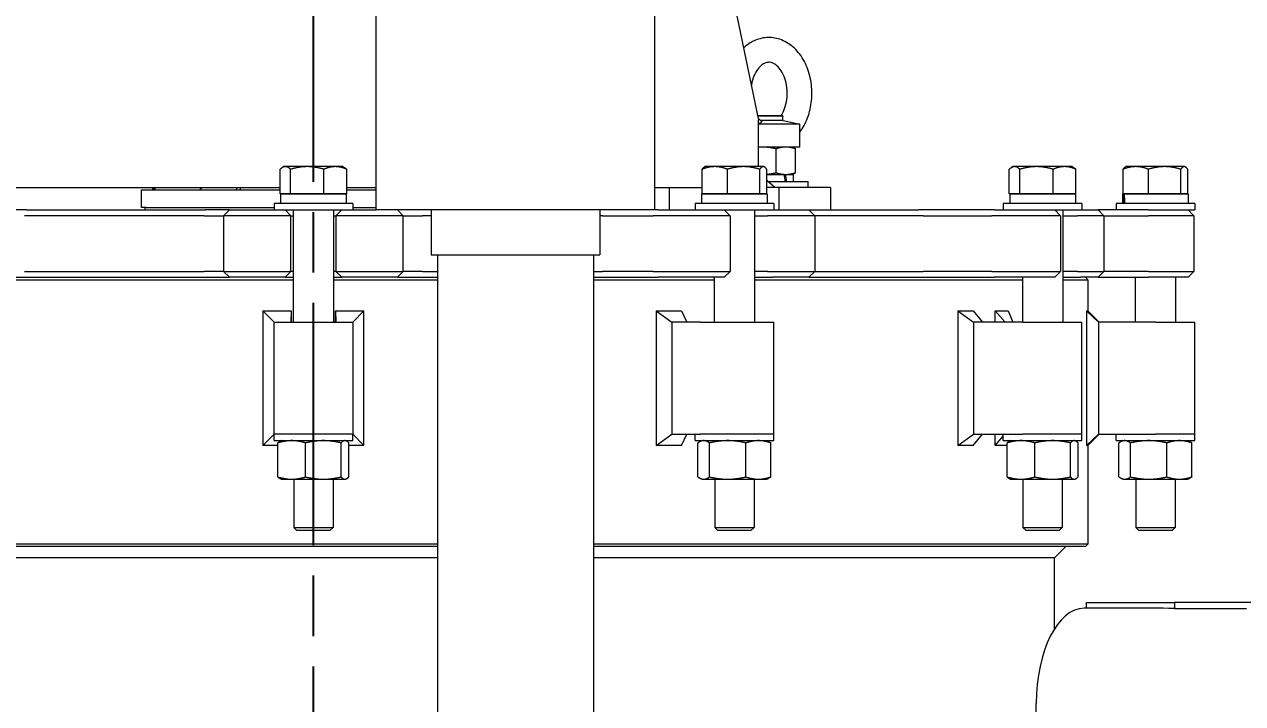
# Model space of a CAD drawing. Header units: inches. Extents: x 15 to 402, y 6 to 261.
# Drawn here: x 297.16 to 324.29, y 111.01 to 126.15 of the extents above; entities that cross this region are included whole.
import ezdxf

# ---------------------------------------------------------------- set-up
doc = ezdxf.new("R2010")
doc.units = ezdxf.units.IN
doc.header["$LTSCALE"] = 12
doc.header["$MEASUREMENT"] = 0
doc.linetypes.add('CHAIN', pattern=[0.7087, 0.4724, -0.0591, 0.1181, -0.0591])
doc.layers.add('Centerline', color=5, linetype='CHAIN', lineweight=25, true_color=0x0000ff)
doc.layers.add('Dimension (ANSI)', color=7, linetype='Continuous', lineweight=25)
doc.layers.add('Visible (ANSI)', color=7, linetype='Continuous', lineweight=50)
doc.styles.add('MEMCOR Medium', font='arial.ttf')
doc.dimstyles.new('Default (ANSI)', dxfattribs={"dimscale": 12, "dimtxt": 0.15, "dimasz": 0.098425, "dimexe": 0.125, "dimexo": 0.0625, "dimgap": 0.031496, "dimtad": 0, "dimtih": 1, "dimtoh": 1, "dimdec": 4, "dimrnd": 1e-08, "dimzin": 3, "dimdsep": 46, "dimlunit": 5, "dimtxsty": 'MEMCOR Medium', "dimcen": 0.09, "dimdle": 0.393701, "dimclrd": 256, "dimclre": 256, "dimclrt": 256, "dimadec": 0, "dimazin": 1, "dimtfac": 0.8, "dimtofl": 0, "dimtmove": 0, "dimatfit": 3, "dimfxl": 1, "dimfrac": 1, "dimtolj": 1, "dimtzin": 4, "dimlwd": -1, "dimlwe": -1, "dimarcsym": 0})

# ---------------------------------------------------------------- blocks, each defined once
blk = doc.blocks.new('*D27')
at = {"layer": 'Defpoints', "color": 0, "transparency": 16777216}
for p in [(303.179, 130.769), (255.165, 40.014), (282.974, 40.014)]:
    blk.add_point(p, dxfattribs=at)
at = {"layer": 'Dimension (ANSI)', "transparency": 16777216}
for p, q in [((302.429, 130.769), (253.665, 130.769)), ((255.165, 129.588), (255.165, 91.538)), ((255.165, 41.195), (255.165, 79.246)), ((282.224, 40.014), (253.665, 40.014))]:
    blk.add_line(p, q, dxfattribs=at)
for points in [[(254.968, 129.588), (255.362, 129.588), (255.165, 130.769)], [(254.968, 41.195), (255.362, 41.195), (255.165, 40.014)]]:
    blk.add_solid(points, dxfattribs=at)
at = {"layer": 'Dimension (ANSI)', "transparency": 16777216, "char_height": 1.8, "attachment_point": 5, "style": 'MEMCOR Medium'}
for s, insert in [('\\A1; \\fArial|b0|i0;\\H1.8000;90{\\H0.8x;\\S3#4;} in', (255.165, 87.241)), ('\\A1;[2305.2 mm]{\\P\\fArial|b0|i0;\\H1.8000;SHIPPING HEIGHT\\P\\fArial|b0|i0;\\H1.8000;REF.}', (255.165, 81.095))]:
    blk.add_mtext(s, dxfattribs=dict(at, insert=insert))

msp = doc.modelspace()

# ---------------------------------------------------------------- linework, layer by layer
at = {"layer": 'Centerline', "linetype": 'CHAIN', "ltscale": 0.952448}
msp.add_line((303.598631, 41.641518), (303.598631, 131.815395), dxfattribs=at)
at = {"layer": 'Visible (ANSI)', "linetype": 'Continuous', "lineweight": 18}
for p, q in [((304.99514, 122.014122), (304.99514, 127.014122)), ((311.200307, 122.014122), (311.200307, 127.014122)), ((312.987366, 126.514122), (313.505432, 124.014122)), ((313.484709, 124.114122), (314.040876, 124.114122)), ((314.053376, 124.101622), (313.487299, 124.101622)), ((313.505432, 122.977751), (313.505432, 124.014122)), ((314.060342, 124.003475), (313.560748, 124.003475)), ((314.040876, 124.114122), (314.053376, 124.101622)), ((314.053376, 124.003475), (314.053376, 124.101622)), ((314.060342, 124.003475), (314.429852, 123.924933)), ((314.429852, 123.924933), (313.505432, 123.924933)), ((314.429852, 123.413122), (314.429852, 123.924933)), ((314.429852, 123.413122), (313.505432, 123.413122)), ((313.89957, 122.842427), (313.89957, 123.374817)), ((314.271876, 123.413122), (314.290608, 123.404387)), ((314.33313, 122.842427), (314.33313, 123.374817)), ((302.85759, 122.373751), (302.85759, 122.919159)), ((302.942631, 122.977751), (302.908715, 122.958169)), ((302.97488, 122.977751), (302.942631, 122.977751)), ((303.462691, 122.977751), (302.97488, 122.977751)), ((303.09217, 122.373751), (303.09217, 122.919159)), ((304.086442, 122.977751), (303.462691, 122.977751)), ((303.833211, 122.373751), (303.833211, 122.919159)), ((304.254631, 122.977751), (304.086442, 122.977751)), ((304.254631, 122.977751), (304.288548, 122.958169)), ((304.339672, 122.373751), (304.339672, 122.919159)), ((312.252368, 122.373751), (312.252368, 122.919159)), ((312.316613, 122.977751), (312.302058, 122.969347)), ((312.534006, 122.977751), (312.316613, 122.977751)), ((313.175766, 122.977751), (312.534006, 122.977751)), ((312.815643, 122.373751), (312.815643, 122.919159)), ((313.614374, 122.977751), (313.175766, 122.977751)), ((313.535888, 122.373751), (313.535888, 122.919159)), ((313.628613, 122.977751), (313.614374, 122.977751)), ((313.628613, 122.977751), (313.643169, 122.969347)), ((313.692859, 122.373751), (313.692859, 122.919159)), ((319.093804, 122.373751), (319.093804, 122.919159)), ((319.178845, 122.977751), (319.144928, 122.958169)), ((319.211094, 122.977751), (319.178845, 122.977751)), ((319.698904, 122.977751), (319.211094, 122.977751)), ((319.328384, 122.373751), (319.328384, 122.919159)), ((320.322655, 122.977751), (319.698904, 122.977751)), ((320.069425, 122.373751), (320.069425, 122.919159)), ((320.490845, 122.977751), (320.322655, 122.977751)), ((320.490845, 122.977751), (320.524761, 122.958169)), ((320.575886, 122.373751), (320.575886, 122.919159)), ((321.62635, 122.373751), (321.62635, 122.919159)), ((321.690596, 122.977751), (321.67604, 122.969347)), ((321.907988, 122.977751), (321.690596, 122.977751)), ((322.549748, 122.977751), (321.907988, 122.977751)), ((322.189625, 122.373751), (322.189625, 122.919159)), ((322.988356, 122.977751), (322.549748, 122.977751)), ((322.909871, 122.373751), (322.909871, 122.919159)), ((323.002596, 122.977751), (322.988356, 122.977751)), ((323.002596, 122.977751), (323.017151, 122.969347)), ((323.066841, 122.373751), (323.066841, 122.919159)), ((313.692859, 122.804122), (314.085541, 122.804122)), ((313.875907, 122.514122), (313.692859, 122.668525)), ((313.717047, 122.648122), (314.615876, 122.648122)), ((314.085541, 122.804122), (314.110645, 122.804122)), ((314.110645, 122.804122), (314.114535, 122.804122)), ((314.114535, 122.804122), (314.277376, 122.804122)), ((314.271876, 122.804122), (314.290608, 122.812857)), ((314.277376, 122.804122), (314.277376, 122.648122)), ((314.615876, 122.514122), (314.615876, 122.648122)), ((295.663732, 122.514122), (302.85759, 122.514122)), ((299.770204, 122.464122), (300.063097, 122.464122)), ((299.770204, 122.064122), (299.770204, 122.464122)), ((300.063097, 122.464122), (302.85759, 122.464122)), ((301.077796, 122.464122), (301.113151, 122.514122)), ((301.077796, 122.464122), (301.876826, 122.464122)), ((301.876826, 122.464122), (301.912182, 122.514122)), ((301.96875, 122.514122), (301.96875, 122.464122)), ((301.96875, 122.514122), (301.96875, 122.464122)), ((302.97488, 122.373751), (302.85759, 122.373751)), ((302.869131, 122.373747), (304.328131, 122.373747)), ((302.869131, 122.373747), (302.869131, 122.154747)), ((302.942631, 122.373751), (302.942631, 122.373747)), ((303.09217, 122.373751), (302.97488, 122.373751)), ((303.462691, 122.373751), (303.09217, 122.373751)), ((303.833211, 122.373751), (303.462691, 122.373751)), ((304.086442, 122.373751), (303.833211, 122.373751)), ((304.339672, 122.373751), (304.086442, 122.373751)), ((304.254631, 122.373751), (304.254631, 122.373747)), ((304.328131, 122.373747), (304.328131, 122.154747)), ((304.339672, 122.514122), (304.99514, 122.514122)), ((304.339672, 122.464122), (304.99514, 122.464122)), ((311.200307, 122.514122), (312.252368, 122.514122)), ((311.518867, 122.514122), (311.518867, 122.014122)), ((312.243113, 122.373747), (313.702113, 122.373747)), ((312.243113, 122.373747), (312.243113, 122.154747)), ((312.534006, 122.373751), (312.252368, 122.373751)), ((312.316613, 122.373751), (312.316613, 122.373747)), ((312.815643, 122.373751), (312.534006, 122.373751)), ((313.175766, 122.373751), (312.815643, 122.373751)), ((313.535888, 122.373751), (313.175766, 122.373751)), ((313.614374, 122.373751), (313.535888, 122.373751)), ((313.692859, 122.373751), (313.614374, 122.373751)), ((313.628613, 122.373751), (313.628613, 122.373747)), ((313.9646, 122.514122), (313.692859, 122.514122)), ((313.702113, 122.373747), (313.702113, 122.154747)), ((315.104344, 122.514122), (313.9646, 122.514122)), ((313.9646, 122.514122), (313.9646, 122.014122)), ((315.104344, 122.514122), (315.115197, 122.514122)), ((315.115197, 122.514122), (315.115197, 122.014122)), ((319.211094, 122.373751), (319.093804, 122.373751)), ((319.105345, 122.373747), (320.564345, 122.373747)), ((319.105345, 122.373747), (319.105345, 122.154747)), ((319.178845, 122.373751), (319.178845, 122.373747)), ((319.328384, 122.373751), (319.211094, 122.373751)), ((319.698904, 122.373751), (319.328384, 122.373751)), ((320.069425, 122.373751), (319.698904, 122.373751)), ((320.322655, 122.373751), (320.069425, 122.373751)), ((320.575886, 122.373751), (320.322655, 122.373751)), ((320.490845, 122.373751), (320.490845, 122.373747)), ((320.564345, 122.373747), (320.564345, 122.154747)), ((321.617096, 122.373747), (321.635366, 122.373747)), ((321.617096, 122.373747), (321.617096, 122.154747)), ((321.907988, 122.373751), (321.62635, 122.373751)), ((321.635366, 122.373747), (321.649559, 122.373747)), ((321.649559, 122.373747), (323.076096, 122.373747)), ((321.690596, 122.373751), (321.690596, 122.373747)), ((322.189625, 122.373751), (321.907988, 122.373751)), ((322.549748, 122.373751), (322.189625, 122.373751)), ((322.909871, 122.373751), (322.549748, 122.373751)), ((322.988356, 122.373751), (322.909871, 122.373751)), ((323.066841, 122.373751), (322.988356, 122.373751)), ((323.002596, 122.373751), (323.002596, 122.373747)), ((323.076096, 122.373747), (323.076096, 122.154747)), ((299.875272, 122.064122), (299.770204, 122.064122)), ((299.848631, 122.064122), (299.848631, 122.014122)), ((299.875272, 122.064122), (302.723631, 122.064122)), ((304.473631, 122.154747), (302.723631, 122.154747)), ((302.723631, 122.154747), (302.723631, 122.014122)), ((304.473631, 122.154747), (304.473631, 122.014122)), ((304.473631, 122.064122), (304.99514, 122.064122)), ((313.847613, 122.154747), (312.097613, 122.154747)), ((312.097613, 122.154747), (312.097613, 122.014122)), ((313.847613, 122.154747), (313.847613, 122.014122)), ((320.709845, 122.154747), (318.959845, 122.154747)), ((318.959845, 122.154747), (318.959845, 122.014122)), ((320.709845, 122.154747), (320.709845, 122.014122)), ((323.221596, 122.154747), (321.471596, 122.154747)), ((321.471596, 122.154747), (321.471596, 122.014122)), ((323.221596, 122.154747), (323.221596, 122.014122)), ((297.212179, 122.014122), (296.431568, 122.014122)), ((301.169054, 121.884122), (297.163684, 121.884122)), ((297.212179, 122.014122), (301.187364, 122.014122)), ((301.169054, 121.884122), (301.598631, 121.884122)), ((301.728631, 122.014122), (301.187364, 122.014122)), ((301.598631, 121.884122), (301.728631, 122.014122)), ((302.544926, 121.884122), (301.598631, 121.884122)), ((301.598631, 121.884122), (301.598631, 120.644122)), ((301.728631, 122.014122), (302.551907, 122.014122)), ((302.838951, 121.884122), (302.544926, 121.884122)), ((302.551907, 122.014122), (302.843985, 122.014122)), ((303.098631, 121.884122), (302.838951, 121.884122)), ((302.843985, 122.014122), (302.968631, 122.014122)), ((303.098631, 121.884122), (302.968631, 122.014122)), ((302.968631, 122.014122), (304.228631, 122.014122)), ((303.098631, 121.884122), (303.151131, 121.884122)), ((303.098631, 120.644122), (303.098631, 121.884122)), ((303.151131, 122.014122), (303.151131, 119.514122)), ((304.046131, 122.014122), (304.046131, 119.514122)), ((304.046131, 121.884122), (304.098631, 121.884122)), ((304.098631, 121.884122), (304.228631, 122.014122)), ((304.358311, 121.884122), (304.098631, 121.884122)), ((304.098631, 121.884122), (304.098631, 120.644122)), ((304.228631, 122.014122), (304.353278, 122.014122)), ((304.353278, 122.014122), (304.645355, 122.014122)), ((304.652337, 121.884122), (304.358311, 121.884122)), ((304.645355, 122.014122), (304.99514, 122.014122)), ((305.598631, 121.884122), (304.652337, 121.884122)), ((305.422435, 122.014122), (304.99514, 122.014122)), ((308.200826, 122.014122), (305.422435, 122.014122)), ((305.598631, 121.884122), (305.468631, 122.014122)), ((305.598631, 120.644122), (305.598631, 121.884122)), ((305.598631, 121.884122), (306.028209, 121.884122)), ((306.222723, 121.884122), (306.028209, 121.884122)), ((306.222723, 122.014122), (306.222723, 121.014122)), ((309.408155, 122.014122), (308.200826, 122.014122)), ((311.074932, 122.014122), (309.408155, 122.014122)), ((309.972723, 122.014122), (309.972723, 121.014122)), ((310.033578, 121.884122), (309.972723, 121.884122)), ((310.033578, 121.884122), (310.653111, 121.884122)), ((310.653111, 121.884122), (311.163144, 121.884122)), ((311.200307, 122.014122), (311.074932, 122.014122)), ((312.481938, 121.884122), (311.163144, 121.884122)), ((311.275728, 122.014122), (311.200307, 122.014122)), ((311.275728, 122.014122), (312.423078, 122.014122)), ((312.423078, 122.014122), (312.682781, 122.014122)), ((312.743373, 121.884122), (312.481938, 121.884122)), ((312.682781, 122.014122), (312.74685, 122.014122)), ((312.87685, 121.884122), (312.743373, 121.884122)), ((312.74685, 122.014122), (312.87685, 121.884122)), ((312.74685, 122.014122), (313.821823, 122.014122)), ((312.87685, 121.884122), (312.87685, 120.644122)), ((313.420113, 122.014122), (313.420113, 119.514122)), ((313.420113, 121.884122), (313.709381, 121.884122)), ((314.059177, 121.884122), (313.709381, 121.884122)), ((313.821965, 122.014122), (313.821823, 122.014122)), ((313.821965, 122.014122), (313.989867, 122.014122)), ((313.989867, 122.014122), (314.236057, 122.014122)), ((314.307009, 121.884122), (314.059177, 121.884122)), ((314.236057, 122.014122), (314.631221, 122.014122)), ((314.761221, 121.884122), (314.307009, 121.884122)), ((314.631221, 122.014122), (317.071558, 122.014122)), ((314.631221, 122.014122), (314.761221, 121.884122)), ((317.173864, 121.884122), (314.761221, 121.884122)), ((314.761221, 121.884122), (314.761221, 120.644122)), ((317.882349, 122.014122), (317.071558, 122.014122)), ((317.173864, 121.884122), (317.817349, 121.884122)), ((317.817349, 121.884122), (318.700752, 121.884122)), ((318.765752, 122.014122), (317.882349, 122.014122)), ((320.038675, 121.884122), (318.700752, 121.884122)), ((318.765752, 122.014122), (319.929745, 122.014122)), ((319.929745, 122.014122), (320.087486, 122.014122)), ((320.197468, 121.884122), (320.038675, 121.884122)), ((320.087486, 122.014122), (320.105964, 122.014122)), ((320.105964, 122.014122), (320.235964, 121.884122)), ((320.105964, 122.014122), (320.709845, 122.014122)), ((320.235964, 121.884122), (320.197468, 121.884122)), ((320.235964, 121.884122), (320.235964, 120.644122)), ((320.282345, 122.014122), (320.282345, 119.514122)), ((320.282345, 121.884122), (320.610964, 121.884122)), ((320.957148, 121.884122), (320.610964, 121.884122)), ((320.709845, 122.014122), (320.842132, 122.014122)), ((320.842132, 122.014122), (320.976469, 122.014122)), ((321.092381, 121.884122), (320.957148, 121.884122)), ((320.976469, 122.014122), (321.070752, 122.014122)), ((321.171693, 122.014122), (321.070752, 122.014122)), ((321.070752, 122.014122), (321.200752, 121.884122)), ((321.200752, 121.884122), (321.092381, 121.884122)), ((322.191759, 122.014122), (321.171693, 122.014122)), ((321.200752, 121.884122), (322.191759, 121.884122)), ((321.200752, 121.884122), (321.200752, 120.644122)), ((322.191759, 122.014122), (323.060503, 122.014122)), ((323.190316, 121.884122), (322.191759, 121.884122)), ((323.060503, 122.014122), (323.074016, 122.014122)), ((323.074016, 122.014122), (323.074106, 122.014122)), ((323.074106, 122.014122), (323.204106, 121.884122)), ((323.074106, 122.014122), (323.221596, 122.014122)), ((323.203918, 121.884122), (323.190316, 121.884122)), ((323.204106, 121.884122), (323.203918, 121.884122)), ((323.204106, 121.884122), (323.204106, 120.644122)), ((306.222723, 121.014122), (309.972723, 121.014122)), ((306.362723, 121.014122), (306.362723, 110.514122)), ((309.832723, 121.014122), (309.832723, 110.514122)), ((303.151131, 120.451622), (294.672149, 120.451622)), ((296.928362, 120.514122), (301.454948, 120.514122)), ((297.163684, 120.644122), (301.169054, 120.644122)), ((301.598631, 120.644122), (301.169054, 120.644122)), ((301.454948, 120.514122), (301.728631, 120.514122)), ((301.598631, 120.644122), (302.544926, 120.644122)), ((301.598631, 120.644122), (301.728631, 120.514122)), ((302.551907, 120.514122), (301.728631, 120.514122)), ((302.544926, 120.644122), (302.838951, 120.644122)), ((302.843985, 120.514122), (302.551907, 120.514122)), ((302.838951, 120.644122), (303.098631, 120.644122)), ((302.968631, 120.514122), (302.843985, 120.514122)), ((303.098631, 120.644122), (302.968631, 120.514122)), ((302.968631, 120.514122), (303.151131, 120.514122)), ((303.151131, 120.644122), (303.098631, 120.644122)), ((304.098631, 120.644122), (304.046131, 120.644122)), ((304.046131, 120.514122), (304.228631, 120.514122)), ((306.362723, 120.451622), (304.046131, 120.451622)), ((304.098631, 120.644122), (304.358311, 120.644122)), ((304.098631, 120.644122), (304.228631, 120.514122)), ((304.353278, 120.514122), (304.228631, 120.514122)), ((304.645355, 120.514122), (304.353278, 120.514122)), ((304.358311, 120.644122), (304.652337, 120.644122)), ((305.468631, 120.514122), (304.645355, 120.514122)), ((304.652337, 120.644122), (305.598631, 120.644122)), ((305.598631, 120.644122), (305.468631, 120.514122)), ((305.468631, 120.514122), (305.742314, 120.514122)), ((306.028209, 120.644122), (305.598631, 120.644122)), ((305.742314, 120.514122), (306.362723, 120.514122)), ((306.028209, 120.644122), (306.362723, 120.644122)), ((309.832723, 120.644122), (310.033578, 120.644122)), ((309.832723, 120.514122), (310.268901, 120.514122)), ((312.525113, 120.451622), (309.832723, 120.451622)), ((310.653111, 120.644122), (310.033578, 120.644122)), ((310.268901, 120.514122), (310.765695, 120.514122)), ((311.163144, 120.644122), (310.653111, 120.644122)), ((310.765695, 120.514122), (311.275728, 120.514122)), ((311.163144, 120.644122), (312.481938, 120.644122)), ((312.423078, 120.514122), (311.275728, 120.514122)), ((312.682781, 120.514122), (312.423078, 120.514122)), ((312.481938, 120.644122), (312.743373, 120.644122)), ((312.525113, 120.514122), (312.525113, 119.514122)), ((312.74685, 120.514122), (312.682781, 120.514122)), ((312.743373, 120.644122), (312.87685, 120.644122)), ((312.74685, 120.514122), (312.87685, 120.644122)), ((313.709381, 120.644122), (313.420113, 120.644122)), ((313.420113, 120.514122), (313.821965, 120.514122)), ((319.387345, 120.451622), (313.420113, 120.451622)), ((313.709381, 120.644122), (314.059177, 120.644122)), ((313.989867, 120.514122), (313.821965, 120.514122)), ((314.236057, 120.514122), (313.989867, 120.514122)), ((314.059177, 120.644122), (314.307009, 120.644122)), ((314.631221, 120.514122), (314.236057, 120.514122)), ((314.307009, 120.644122), (314.761221, 120.644122)), ((314.631221, 120.514122), (314.761221, 120.644122)), ((314.631221, 120.514122), (317.295559, 120.514122)), ((314.761221, 120.644122), (317.173864, 120.644122)), ((317.817349, 120.644122), (317.173864, 120.644122)), ((317.295559, 120.514122), (317.882349, 120.514122)), ((318.700752, 120.644122), (317.817349, 120.644122)), ((317.882349, 120.514122), (318.765752, 120.514122)), ((318.700752, 120.644122), (320.038675, 120.644122)), ((319.929745, 120.514122), (318.765752, 120.514122)), ((319.387345, 120.514122), (319.387345, 119.514122)), ((320.087486, 120.514122), (319.929745, 120.514122)), ((320.038675, 120.644122), (320.197468, 120.644122)), ((320.105964, 120.514122), (320.087486, 120.514122)), ((320.105964, 120.514122), (320.235964, 120.644122)), ((320.197468, 120.644122), (320.235964, 120.644122)), ((320.610964, 120.644122), (320.282345, 120.644122)), ((320.282345, 120.514122), (320.675964, 120.514122)), ((320.848843, 120.451622), (320.282345, 120.451622)), ((320.610964, 120.644122), (320.957148, 120.644122)), ((320.842132, 120.514122), (320.675964, 120.514122)), ((320.786343, 120.514122), (320.848843, 120.451622)), ((320.976469, 120.514122), (320.842132, 120.514122)), ((320.848843, 119.756811), (320.848843, 120.451622)), ((320.957148, 120.644122), (321.092381, 120.644122)), ((321.070752, 120.514122), (320.976469, 120.514122)), ((321.070752, 120.514122), (321.200752, 120.644122)), ((321.070752, 120.514122), (321.171693, 120.514122)), ((321.092381, 120.644122), (321.200752, 120.644122)), ((321.171693, 120.514122), (322.191759, 120.514122)), ((322.191759, 120.644122), (321.200752, 120.644122)), ((321.899096, 120.514122), (321.899096, 119.514122)), ((322.191759, 120.644122), (323.190316, 120.644122)), ((323.060503, 120.514122), (322.191759, 120.514122)), ((322.794096, 120.514122), (322.794096, 119.514122)), ((323.074016, 120.514122), (323.060503, 120.514122)), ((323.074106, 120.514122), (323.074016, 120.514122)), ((323.074106, 120.514122), (323.204106, 120.644122)), ((323.190316, 120.644122), (323.203918, 120.644122)), ((323.203918, 120.644122), (323.204106, 120.644122)), ((302.473899, 119.763854), (302.473899, 116.764389)), ((302.473899, 119.763854), (303.105768, 119.763854)), ((302.473899, 119.763854), (302.723631, 119.514122)), ((303.105768, 119.763854), (303.098631, 119.514122)), ((303.105768, 119.763854), (303.105768, 119.514122)), ((304.091494, 119.763854), (304.098631, 119.514122)), ((304.091494, 119.514122), (304.091494, 119.763854)), ((304.091494, 119.763854), (304.723364, 119.763854)), ((304.723364, 119.763854), (304.473631, 119.514122)), ((304.723364, 116.764389), (304.723364, 119.763854)), ((311.231337, 119.763854), (311.231337, 116.764389)), ((311.231337, 119.763854), (311.793384, 119.763854)), ((311.231337, 119.763854), (311.57992, 119.514122)), ((311.793384, 119.763854), (311.912052, 119.514122)), ((317.943599, 119.763854), (317.943599, 116.764389)), ((317.943599, 119.763854), (318.285223, 119.763854)), ((317.943599, 119.763854), (318.297629, 119.514122)), ((318.285223, 119.763854), (318.497898, 119.514122)), ((318.778086, 119.763854), (318.997898, 119.514122)), ((318.778086, 119.514122), (318.778086, 119.763854)), ((318.778086, 119.763854), (319.068331, 119.763854)), ((319.068331, 119.763854), (319.172629, 119.514122)), ((320.812137, 119.763854), (320.812137, 116.764389)), ((320.812137, 119.763854), (320.841801, 119.763854)), ((320.812137, 119.763854), (321.076753, 119.514122)), ((320.841801, 119.763854), (321.091497, 119.514122)), ((302.723631, 119.514122), (304.473631, 119.514122)), ((302.723631, 117.014122), (302.723631, 119.514122)), ((304.473631, 119.514122), (304.473631, 117.014122)), ((312.214841, 119.514122), (311.57992, 119.514122)), ((311.57992, 119.514122), (311.57992, 117.014122)), ((312.214841, 119.514122), (313.847613, 119.514122)), ((313.847613, 117.014122), (313.847613, 119.514122)), ((319.397345, 119.514122), (318.297629, 119.514122)), ((318.297629, 119.514122), (318.297629, 117.014122)), ((319.397345, 119.514122), (320.709845, 119.514122)), ((320.709845, 117.014122), (320.709845, 119.514122)), ((322.346596, 119.514122), (321.076753, 119.514122)), ((321.076753, 119.514122), (321.076753, 117.014122)), ((322.346596, 119.514122), (323.221596, 119.514122)), ((323.221596, 117.014122), (323.221596, 119.514122)), ((302.473899, 116.764389), (302.723631, 117.014122)), ((304.473631, 117.014122), (302.723631, 117.014122)), ((304.473631, 117.014122), (302.723631, 117.014122)), ((302.723631, 116.873497), (302.723631, 117.014122)), ((304.473631, 116.873497), (304.473631, 117.014122)), ((304.723364, 116.764389), (304.473631, 117.014122)), ((311.231337, 116.764389), (311.57992, 117.014122)), ((311.57992, 117.014122), (312.214841, 117.014122)), ((311.793384, 116.764389), (311.912052, 117.014122)), ((312.097613, 116.873497), (312.097613, 117.014122)), ((313.847613, 117.014122), (312.214841, 117.014122)), ((313.847613, 117.014122), (312.214841, 117.014122)), ((313.847613, 116.873497), (313.847613, 117.014122)), ((317.943599, 116.764389), (318.297629, 117.014122)), ((318.285223, 116.764389), (318.497898, 117.014122)), ((318.297629, 117.014122), (319.397345, 117.014122)), ((318.778086, 116.764389), (318.778086, 117.014122)), ((318.778086, 116.764389), (318.959845, 116.970889)), ((318.959845, 116.873497), (318.959845, 117.014122)), ((320.709845, 117.014122), (319.397345, 117.014122)), ((320.709845, 117.014122), (319.397345, 117.014122)), ((320.709845, 116.873497), (320.709845, 117.014122)), ((320.812137, 116.764389), (321.076753, 117.014122)), ((320.841801, 116.764389), (321.091497, 117.014122)), ((321.076753, 117.014122), (322.346596, 117.014122)), ((321.471596, 116.873497), (321.471596, 117.014122)), ((323.221596, 117.014122), (322.346596, 117.014122)), ((323.221596, 117.014122), (322.346596, 117.014122)), ((323.221596, 116.873497), (323.221596, 117.014122)), ((302.809216, 116.764389), (302.473899, 116.764389)), ((302.723631, 116.873497), (304.473631, 116.873497)), ((302.809216, 116.066364), (302.809216, 116.82163)), ((302.879631, 116.873497), (302.863678, 116.866058)), ((303.426586, 116.066364), (303.426586, 116.82163)), ((304.216001, 116.066364), (304.216001, 116.82163)), ((304.317631, 116.873497), (304.333585, 116.866058)), ((304.388047, 116.066364), (304.388047, 116.82163)), ((304.723364, 116.764389), (304.388047, 116.764389)), ((311.793384, 116.764389), (311.231337, 116.764389)), ((312.097613, 116.873497), (313.847613, 116.873497)), ((312.160405, 116.066364), (312.160405, 116.82163)), ((312.253613, 116.873497), (312.21644, 116.856163)), ((312.417514, 116.066364), (312.417514, 116.82163)), ((313.229722, 116.066364), (313.229722, 116.82163)), ((313.691613, 116.873497), (313.728787, 116.856163)), ((313.784821, 116.066364), (313.784821, 116.82163)), ((318.285223, 116.764389), (317.943599, 116.764389)), ((319.045429, 116.764389), (318.778086, 116.764389)), ((318.959845, 116.873497), (320.709845, 116.873497)), ((319.045429, 116.066364), (319.045429, 116.82163)), ((319.115845, 116.873497), (319.099891, 116.866058)), ((319.113428, 116.87237), (319.113898, 116.873497)), ((319.662799, 116.066364), (319.662799, 116.82163)), ((320.452215, 116.066364), (320.452215, 116.82163)), ((320.553845, 116.873497), (320.569798, 116.866058)), ((320.62426, 116.066364), (320.62426, 116.82163)), ((320.841801, 116.764389), (320.812137, 116.764389)), ((320.848843, 114.576622), (320.848843, 116.771433)), ((321.471596, 116.873497), (323.221596, 116.873497)), ((321.534388, 116.066364), (321.534388, 116.82163)), ((321.627596, 116.873497), (321.590422, 116.856163)), ((321.791496, 116.066364), (321.791496, 116.82163)), ((322.603704, 116.066364), (322.603704, 116.82163)), ((323.065596, 116.873497), (323.102769, 116.856163)), ((323.158804, 116.066364), (323.158804, 116.82163)), ((302.879631, 116.014497), (302.863678, 116.021936)), ((302.879631, 116.014497), (303.117901, 116.014497)), ((303.117901, 116.014497), (303.821294, 116.014497)), ((303.161131, 116.014497), (303.161131, 114.939862)), ((303.821294, 116.014497), (304.302024, 116.014497)), ((304.036131, 116.014497), (304.036131, 114.939862)), ((304.302024, 116.014497), (304.317631, 116.014497)), ((304.317631, 116.014497), (304.333585, 116.021936)), ((312.253613, 116.014497), (312.21644, 116.031831)), ((312.253613, 116.014497), (312.28896, 116.014497)), ((312.28896, 116.014497), (312.823618, 116.014497)), ((312.535113, 116.014497), (312.535113, 114.939862)), ((312.823618, 116.014497), (313.507272, 116.014497)), ((313.410113, 116.014497), (313.410113, 114.939862)), ((313.507272, 116.014497), (313.691613, 116.014497)), ((313.691613, 116.014497), (313.728787, 116.031831)), ((319.115845, 116.014497), (319.099891, 116.021936)), ((319.115845, 116.014497), (319.354114, 116.014497)), ((319.354114, 116.014497), (320.057507, 116.014497)), ((319.397345, 116.014497), (319.397345, 114.939862)), ((320.057507, 116.014497), (320.538237, 116.014497)), ((320.272345, 116.014497), (320.272345, 114.939862)), ((320.538237, 116.014497), (320.553845, 116.014497)), ((320.553845, 116.014497), (320.569798, 116.021936)), ((321.627596, 116.014497), (321.590422, 116.031831)), ((321.627596, 116.014497), (321.662942, 116.014497)), ((321.662942, 116.014497), (322.1976, 116.014497)), ((321.909096, 116.014497), (321.909096, 114.939862)), ((322.1976, 116.014497), (322.881254, 116.014497)), ((322.784096, 116.014497), (322.784096, 114.939862)), ((322.881254, 116.014497), (323.065596, 116.014497)), ((323.065596, 116.014497), (323.102769, 116.031831)), ((303.161131, 114.939862), (304.036131, 114.939862)), ((303.229292, 114.873747), (303.161131, 114.939862)), ((303.96797, 114.873747), (303.229292, 114.873747)), ((303.96797, 114.873747), (304.036131, 114.939862)), ((312.535113, 114.939862), (313.410113, 114.939862)), ((312.603275, 114.873747), (312.535113, 114.939862)), ((313.341952, 114.873747), (312.603275, 114.873747)), ((313.341952, 114.873747), (313.410113, 114.939862)), ((319.397345, 114.939862), (320.272345, 114.939862)), ((319.465506, 114.873747), (319.397345, 114.939862)), ((320.204184, 114.873747), (319.465506, 114.873747)), ((320.204184, 114.873747), (320.272345, 114.939862)), ((321.909096, 114.939862), (322.784096, 114.939862)), ((321.977257, 114.873747), (321.909096, 114.939862)), ((322.715934, 114.873747), (321.977257, 114.873747)), ((322.715934, 114.873747), (322.784096, 114.939862)), ((286.348419, 114.576622), (306.362723, 114.576622)), ((306.362723, 114.514122), (286.410919, 114.514122)), ((309.832723, 114.576622), (320.848843, 114.576622)), ((320.786343, 114.514122), (309.832723, 114.514122)), ((320.098947, 114.264122), (320.348947, 114.514122)), ((320.786343, 114.514122), (320.848843, 114.576622)), ((306.362723, 114.264122), (291.932165, 114.264122)), ((320.098947, 114.264122), (309.832723, 114.264122)), ((320.098947, 112.68169), (320.098947, 114.264122)), ((321.778103, 113.139122), (320.760402, 113.139122)), ((320.812658, 113.264122), (322.768526, 113.264122)), ((320.812658, 113.139122), (320.812658, 113.264122)), ((325.777337, 113.264122), (322.768526, 113.264122)), ((322.768526, 113.264122), (322.768526, 113.136439)), ((319.693243, 109.264122), (319.693243, 111.014122))]:
    msp.add_line(p, q, dxfattribs=at)
at = {"layer": 'Visible (ANSI)'}
msp.add_line((300.046489, 122.464122), (300.046489, 122.514122), dxfattribs=at)
at = {"layer": 'Visible (ANSI)', "linetype": 'Continuous', "lineweight": 18}
for centre, major_axis, ratio, start_param, end_param in [((313.740876, 122.537532), (0.385212, -3.042275), 0.122744215, 1.59161043, 1.642986136), ((313.740876, 122.758712), (0.385212, -3.042275), 0.122744215, 1.518901032, 1.570180813), ((322.346596, 121.999496), (0.232417, -4.137018), 0.167145936, 4.612415131, 4.665464498), ((322.346596, 122.309998), (0.232417, -4.137018), 0.167145936, 4.687589756, 4.740533529), ((320.760402, 111.014122), (0, -2.125), 0.502192459, 3.141592654, 4.71238898), ((321.778103, 111.014122), (19.715985, 0), 0.107780567, 1.520540653, 1.570796327)]:
    msp.add_ellipse(centre, major_axis=major_axis, ratio=ratio, start_param=start_param, end_param=end_param, dxfattribs=at)
for points, knots in [([(314.429852, 123.747557), (314.464378, 123.79368), (314.495648, 123.842758), (314.584087, 124.005372), (314.629119, 124.127518), (314.687988, 124.384364), (314.701288, 124.519252), (314.694788, 124.787948), (314.674969, 124.921736), (314.60277, 125.175827), (314.550469, 125.296193), (314.415869, 125.509153), (314.334172, 125.602486), (314.150938, 125.744859), (314.051421, 125.79684), (313.850047, 125.852453), (313.749894, 125.860376), (313.556346, 125.837574), (313.463218, 125.807919), (313.303457, 125.724726), (313.234847, 125.674878), (313.173309, 125.61683)], [3.898509139, 3.898509139, 3.898509139, 3.898509139, 4.056754626, 4.056754626, 4.398938909, 4.398938909, 4.746584901, 4.746584901, 5.094483157, 5.094483157, 5.441795747, 5.441795747, 5.780785146, 5.780785146, 6.090334181, 6.090334181, 6.366299518, 6.366299518, 6.63599325, 6.63599325, 6.871416585, 6.871416585, 6.871416585, 6.871416585]), ([(314.013747, 124.114122), (314.043153, 124.159871), (314.06969, 124.213969), (314.112649, 124.335278), (314.12883, 124.402697), (314.147423, 124.543264), (314.149722, 124.616421), (314.139858, 124.760135), (314.127672, 124.830656), (314.091018, 124.960868), (314.066639, 125.020586), (314.010278, 125.123502), (313.978373, 125.166691), (313.912012, 125.235529), (313.877722, 125.260317), (313.806303, 125.296308), (313.770922, 125.30367), (313.707971, 125.302153), (313.679553, 125.296101), (313.607801, 125.264323), (313.562484, 125.231911), (313.485726, 125.143779), (313.453928, 125.095888), (313.400241, 124.985473), (313.378133, 124.923462), (313.35631, 124.831447), (313.35117, 124.805205), (313.347027, 124.778526)], [3.974630162, 3.974630162, 3.974630162, 3.974630162, 4.248084742, 4.248084742, 4.5274672, 4.5274672, 4.809148347, 4.809148347, 5.09125043, 5.09125043, 5.371368437, 5.371368437, 5.650327299, 5.650327299, 5.940878514, 5.940878514, 6.30022792, 6.30022792, 6.586678092, 6.586678092, 6.965130293, 6.965130293, 7.251601663, 7.251601663, 7.530362539, 7.530362539, 7.637792823, 7.637792823, 7.637792823, 7.637792823]), ([(313.575245, 123.99115), (313.57585, 123.990659), (313.576407, 123.990159), (313.582686, 123.983863), (313.582152, 123.977064), (313.570189, 123.960962), (313.555117, 123.951328), (313.525524, 123.938264), (313.515958, 123.934524), (313.505432, 123.930836)], [1.7598983994, 1.7598983994, 1.7598983994, 1.7598983994, 1.7847843361, 1.7847843361, 2.0675310161, 2.0675310161, 2.4434414787, 2.4434414787, 2.5955501818, 2.5955501818, 2.5955501818, 2.5955501818]), ([(322.768526, 113.136439), (322.838539, 113.135864), (322.909337, 113.135259), (323.23659, 113.132592), (323.499855, 113.130967), (323.761249, 113.130967), (323.86564, 113.130967), (323.975661, 113.131206), (324.089224, 113.131727)], [26.213517074, 26.213517074, 26.213517074, 26.213517074, 26.824810769, 26.824810769, 29.016237352, 29.016237352, 29.016237352, 29.891417752, 29.891417752, 29.891417752, 29.891417752]), ([(324.089224, 113.131727), (324.143029, 113.132033), (324.19698, 113.132384), (324.292344, 113.133325), (324.333401, 113.133804), (324.374071, 113.134307)], [-55.1561514955, -55.1561514955, -55.1561514955, -55.1561514955, -54.7075950751, -54.7075950751, -54.3637081452, -54.3637081452, -54.3637081452, -54.3637081452])]:
    msp.add_open_spline(points, degree=3, knots=knots, dxfattribs=at)
msp.add_open_spline([(313.491868, 124.079578), (313.518816, 124.043304), (313.547296, 124.013805), (313.575245, 123.99115)], degree=3, dxfattribs=at)
for points, weights in [([(313.603443, 123.413122), (313.554877, 123.413122), (313.505432, 123.408642)], [1, 1.01309125739, 1.01715173093]), ([(313.89957, 123.374817), (313.740876, 123.413122), (313.603443, 123.413122)], [1, 1.0379548493, 1]), ([(314.11635, 123.413122), (314.015742, 123.413122), (313.89957, 123.374817)], [1, 1.0379548493, 1]), ([(314.33313, 123.374817), (314.216958, 123.413122), (314.11635, 123.413122)], [1, 1.0379548493, 1]), ([(314.290608, 123.404387), (314.310709, 123.395014), (314.33313, 123.374817)], [1.01895290532, 1.01965956375, 1]), ([(302.97488, 122.977751), (302.920446, 122.977751), (302.85759, 122.919159)], [1, 1.0379548493, 1]), ([(303.09217, 122.919159), (303.029315, 122.977751), (302.97488, 122.977751)], [1, 1.0379548493, 1]), ([(303.462691, 122.977751), (303.290732, 122.977751), (303.09217, 122.919159)], [1, 1.0379548493, 1]), ([(303.833211, 122.919159), (303.63465, 122.977751), (303.462691, 122.977751)], [1, 1.0379548493, 1]), ([(304.086442, 122.977751), (303.968917, 122.977751), (303.833211, 122.919159)], [1, 1.0379548493, 1]), ([(304.339672, 122.919159), (304.203966, 122.977751), (304.086442, 122.977751)], [1, 1.0379548493, 1]), ([(304.288548, 122.958169), (304.312917, 122.9441), (304.339672, 122.919159)], [1.01844924463, 1.01581143405, 1]), ([(312.534006, 122.977751), (312.403297, 122.977751), (312.252368, 122.919159)], [1, 1.0379548493, 1]), ([(312.252368, 122.919159), (312.278725, 122.955876), (312.302058, 122.969347)], [1, 1.02345233345, 1.0179222336]), ([(312.815643, 122.919159), (312.664714, 122.977751), (312.534006, 122.977751)], [1, 1.0379548493, 1]), ([(313.175766, 122.977751), (313.008632, 122.977751), (312.815643, 122.919159)], [1, 1.0379548493, 1]), ([(313.535888, 122.919159), (313.342899, 122.977751), (313.175766, 122.977751)], [1, 1.0379548493, 1]), ([(313.614374, 122.977751), (313.577949, 122.977751), (313.535888, 122.919159)], [1, 1.0379548493, 1]), ([(313.692859, 122.919159), (313.650799, 122.977751), (313.614374, 122.977751)], [1, 1.0379548493, 1]), ([(319.211094, 122.977751), (319.156659, 122.977751), (319.093804, 122.919159)], [1, 1.0379548493, 1]), ([(319.328384, 122.919159), (319.265528, 122.977751), (319.211094, 122.977751)], [1, 1.0379548493, 1]), ([(319.698904, 122.977751), (319.526945, 122.977751), (319.328384, 122.919159)], [1, 1.0379548493, 1]), ([(320.069425, 122.919159), (319.870863, 122.977751), (319.698904, 122.977751)], [1, 1.0379548493, 1]), ([(320.322655, 122.977751), (320.205131, 122.977751), (320.069425, 122.919159)], [1, 1.0379548493, 1]), ([(320.575886, 122.919159), (320.44018, 122.977751), (320.322655, 122.977751)], [1, 1.0379548493, 1]), ([(320.524761, 122.958169), (320.54913, 122.9441), (320.575886, 122.919159)], [1.01844924463, 1.01581143405, 1]), ([(321.907988, 122.977751), (321.777279, 122.977751), (321.62635, 122.919159)], [1, 1.0379548493, 1]), ([(321.62635, 122.919159), (321.652707, 122.955876), (321.67604, 122.969347)], [1, 1.02345233345, 1.0179222336]), ([(322.189625, 122.919159), (322.038696, 122.977751), (321.907988, 122.977751)], [1, 1.0379548493, 1]), ([(322.549748, 122.977751), (322.382614, 122.977751), (322.189625, 122.919159)], [1, 1.0379548493, 1]), ([(322.909871, 122.919159), (322.716881, 122.977751), (322.549748, 122.977751)], [1, 1.0379548493, 1]), ([(322.988356, 122.977751), (322.951931, 122.977751), (322.909871, 122.919159)], [1, 1.0379548493, 1]), ([(323.066841, 122.919159), (323.024781, 122.977751), (322.988356, 122.977751)], [1, 1.0379548493, 1]), ([(313.692859, 122.807856), (313.789564, 122.815874), (313.89957, 122.842427)], [1.01637329934, 1.02600733162, 1]), ([(313.89957, 122.842427), (314.015742, 122.804122), (314.11635, 122.804122)], [1, 1.0379548493, 1]), ([(314.11635, 122.804122), (314.216958, 122.804122), (314.33313, 122.842427)], [1, 1.0379548493, 1]), ([(314.33313, 122.842427), (314.310709, 122.82223), (314.290608, 122.812857)], [1, 1.01965956375, 1.01895290532]), ([(303.117901, 116.873497), (302.97464, 116.873497), (302.809216, 116.82163)], [1, 1.0379548493, 1]), ([(302.809216, 116.82163), (302.838104, 116.854133), (302.863678, 116.866058)], [1, 1.02345233345, 1.0179222336]), ([(303.426586, 116.82163), (303.261162, 116.873497), (303.117901, 116.873497)], [1, 1.0379548493, 1]), ([(303.821294, 116.873497), (303.638109, 116.873497), (303.426586, 116.82163)], [1, 1.0379548493, 1]), ([(304.216001, 116.82163), (304.004478, 116.873497), (303.821294, 116.873497)], [1, 1.0379548493, 1]), ([(304.302024, 116.873497), (304.262101, 116.873497), (304.216001, 116.82163)], [1, 1.0379548493, 1]), ([(304.388047, 116.82163), (304.341947, 116.873497), (304.302024, 116.873497)], [1, 1.0379548493, 1]), ([(312.28896, 116.873497), (312.229297, 116.873497), (312.160405, 116.82163)], [1, 1.0379548493, 1]), ([(312.417514, 116.82163), (312.348622, 116.873497), (312.28896, 116.873497)], [1, 1.0379548493, 1]), ([(312.823618, 116.873497), (312.635144, 116.873497), (312.417514, 116.82163)], [1, 1.0379548493, 1]), ([(313.229722, 116.82163), (313.012091, 116.873497), (312.823618, 116.873497)], [1, 1.0379548493, 1]), ([(313.507272, 116.873497), (313.37846, 116.873497), (313.229722, 116.82163)], [1, 1.0379548493, 1]), ([(313.784821, 116.82163), (313.636083, 116.873497), (313.507272, 116.873497)], [1, 1.0379548493, 1]), ([(313.728787, 116.856163), (313.755496, 116.843708), (313.784821, 116.82163)], [1.01844924463, 1.01581143405, 1]), ([(319.354114, 116.873497), (319.210853, 116.873497), (319.045429, 116.82163)], [1, 1.0379548493, 1]), ([(319.045429, 116.82163), (319.074318, 116.854133), (319.099891, 116.866058)], [1, 1.02345233345, 1.0179222336]), ([(319.662799, 116.82163), (319.497376, 116.873497), (319.354114, 116.873497)], [1, 1.0379548493, 1]), ([(320.057507, 116.873497), (319.874323, 116.873497), (319.662799, 116.82163)], [1, 1.0379548493, 1]), ([(320.452215, 116.82163), (320.240692, 116.873497), (320.057507, 116.873497)], [1, 1.0379548493, 1]), ([(320.538237, 116.873497), (320.498314, 116.873497), (320.452215, 116.82163)], [1, 1.0379548493, 1]), ([(320.62426, 116.82163), (320.578161, 116.873497), (320.538237, 116.873497)], [1, 1.0379548493, 1]), ([(321.662942, 116.873497), (321.60328, 116.873497), (321.534388, 116.82163)], [1, 1.0379548493, 1]), ([(321.791496, 116.82163), (321.722604, 116.873497), (321.662942, 116.873497)], [1, 1.0379548493, 1]), ([(322.1976, 116.873497), (322.009126, 116.873497), (321.791496, 116.82163)], [1, 1.0379548493, 1]), ([(322.603704, 116.82163), (322.386074, 116.873497), (322.1976, 116.873497)], [1, 1.0379548493, 1]), ([(322.881254, 116.873497), (322.752442, 116.873497), (322.603704, 116.82163)], [1, 1.0379548493, 1]), ([(323.158804, 116.82163), (323.010065, 116.873497), (322.881254, 116.873497)], [1, 1.0379548493, 1]), ([(323.102769, 116.856163), (323.129479, 116.843708), (323.158804, 116.82163)], [1.01844924463, 1.01581143405, 1]), ([(302.863678, 116.021936), (302.838104, 116.033861), (302.809216, 116.066364)], [1.0179222336, 1.02345233345, 1]), ([(302.809216, 116.066364), (302.97464, 116.014497), (303.117901, 116.014497)], [1, 1.0379548493, 1]), ([(303.117901, 116.014497), (303.261162, 116.014497), (303.426586, 116.066364)], [1, 1.0379548493, 1]), ([(303.426586, 116.066364), (303.638109, 116.014497), (303.821294, 116.014497)], [1, 1.0379548493, 1]), ([(303.821294, 116.014497), (304.004478, 116.014497), (304.216001, 116.066364)], [1, 1.0379548493, 1]), ([(304.216001, 116.066364), (304.262101, 116.014497), (304.302024, 116.014497)], [1, 1.0379548493, 1]), ([(304.302024, 116.014497), (304.341947, 116.014497), (304.388047, 116.066364)], [1, 1.0379548493, 1]), ([(312.160405, 116.066364), (312.229297, 116.014497), (312.28896, 116.014497)], [1, 1.0379548493, 1]), ([(312.28896, 116.014497), (312.348622, 116.014497), (312.417514, 116.066364)], [1, 1.0379548493, 1]), ([(312.417514, 116.066364), (312.635144, 116.014497), (312.823618, 116.014497)], [1, 1.0379548493, 1]), ([(312.823618, 116.014497), (313.012091, 116.014497), (313.229722, 116.066364)], [1, 1.0379548493, 1]), ([(313.229722, 116.066364), (313.37846, 116.014497), (313.507272, 116.014497)], [1, 1.0379548493, 1]), ([(313.507272, 116.014497), (313.636083, 116.014497), (313.784821, 116.066364)], [1, 1.0379548493, 1]), ([(313.784821, 116.066364), (313.755496, 116.044286), (313.728787, 116.031831)], [1, 1.01581143405, 1.01844924463]), ([(319.099891, 116.021936), (319.074318, 116.033861), (319.045429, 116.066364)], [1.0179222336, 1.02345233345, 1]), ([(319.045429, 116.066364), (319.210853, 116.014497), (319.354114, 116.014497)], [1, 1.0379548493, 1]), ([(319.354114, 116.014497), (319.497376, 116.014497), (319.662799, 116.066364)], [1, 1.0379548493, 1]), ([(319.662799, 116.066364), (319.874323, 116.014497), (320.057507, 116.014497)], [1, 1.0379548493, 1]), ([(320.057507, 116.014497), (320.240692, 116.014497), (320.452215, 116.066364)], [1, 1.0379548493, 1]), ([(320.452215, 116.066364), (320.498314, 116.014497), (320.538237, 116.014497)], [1, 1.0379548493, 1]), ([(320.538237, 116.014497), (320.578161, 116.014497), (320.62426, 116.066364)], [1, 1.0379548493, 1]), ([(321.534388, 116.066364), (321.60328, 116.014497), (321.662942, 116.014497)], [1, 1.0379548493, 1]), ([(321.662942, 116.014497), (321.722604, 116.014497), (321.791496, 116.066364)], [1, 1.0379548493, 1]), ([(321.791496, 116.066364), (322.009126, 116.014497), (322.1976, 116.014497)], [1, 1.0379548493, 1]), ([(322.1976, 116.014497), (322.386074, 116.014497), (322.603704, 116.066364)], [1, 1.0379548493, 1]), ([(322.603704, 116.066364), (322.752442, 116.014497), (322.881254, 116.014497)], [1, 1.0379548493, 1]), ([(322.881254, 116.014497), (323.010065, 116.014497), (323.158804, 116.066364)], [1, 1.0379548493, 1]), ([(323.158804, 116.066364), (323.129479, 116.044286), (323.102769, 116.031831)], [1, 1.01581143405, 1.01844924463])]:
    msp.add_rational_spline(points, weights, degree=2, dxfattribs=at)

# ---------------------------------------------------------------- dimensions: what is measured, and where the dimension line sits
at = {"layer": 'Dimension (ANSI)'}
dim = msp.add_linear_dim(base=(255.165265, 40.014122), p1=(303.178631, 130.769122), p2=(282.97425, 40.014122), angle=90, text=' \\fArial|b0|i0;\\H1.8000;<> in\\X[2305.2 mm]{\\P\\fArial|b0|i0;\\H1.8000;SHIPPING HEIGHT\\P\\fArial|b0|i0;\\H1.8000;REF.}', dimstyle='Default (ANSI)', override={"dimgap": 0.031496, "dimdec": 4, "dimpost": '', "dimtol": 0, "dimlim": 0, "dimtp": 0, "dimtm": 0, "dimtdec": 2, "dimatfit": 1}, dxfattribs=at)
dim.commit()
dim.dimension.update_dxf_attribs({"geometry": '*D27', "text_midpoint": (255.165265, 85.391622), "dimtype": 160})

doc.saveas('drawing.dxf')
